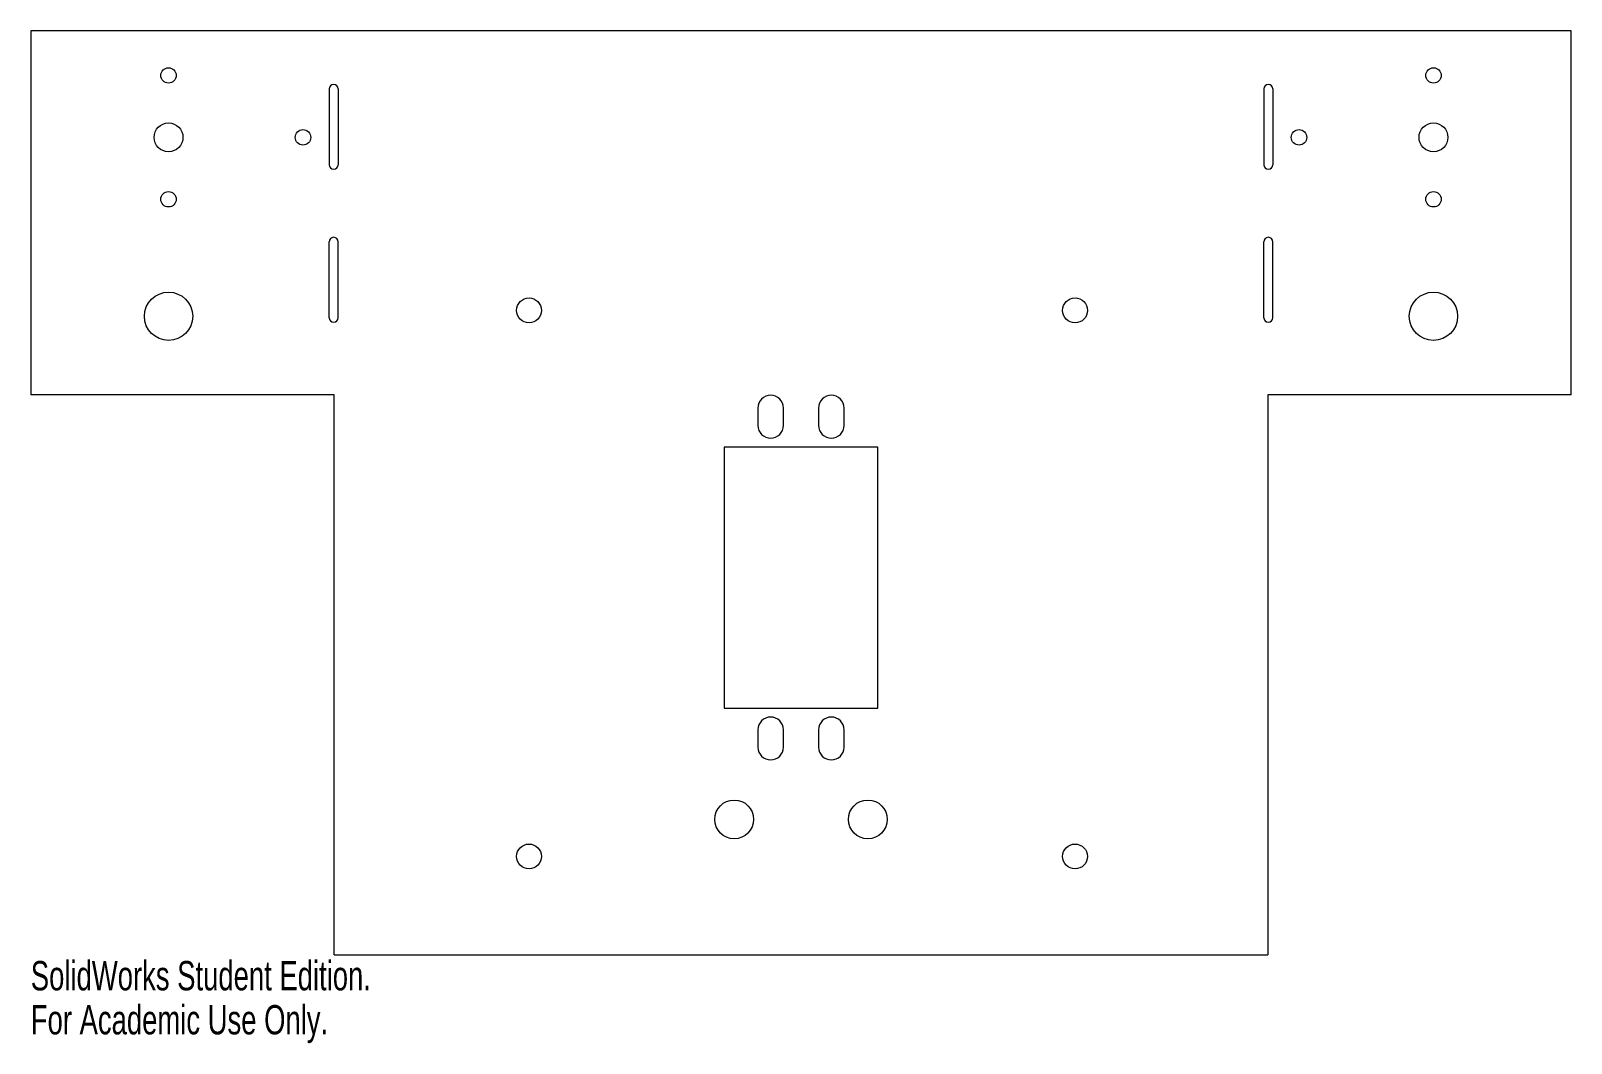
# Model space of a CAD drawing. Header units: millimetres. Extents: x -127 to 127, y -133 to 34.
import ezdxf

# ---------------------------------------------------------------- set-up
doc = ezdxf.new("R2010")
doc.units = ezdxf.units.MM
doc.styles.add('SLDTEXTSTYLE0', font='TXT', dxfattribs={"width": 0.7})

msp = doc.modelspace()

# ---------------------------------------------------------------- linework, layer by layer
at = {"color": 7, "linetype": 'Continuous', "lineweight": 15}
for p, q in [((127, 34.3), (-127, 34.3)), ((-127, 34.3), (-127, -25.7)), ((127, -25.7), (127, 34.3)), ((-77.81, 24.72), (-77.81, 12.22)), ((-76.31, 24.72), (-76.31, 12.22)), ((76.31, 24.72), (76.31, 12.22)), ((77.81, 24.72), (77.81, 12.22)), ((-77.81, -13), (-77.81, -0.5)), ((-76.31, -13), (-76.31, -0.5)), ((76.31, -13), (76.31, -0.5)), ((77.81, -13), (77.81, -0.5)), ((-77, -25.7), (-127, -25.7)), ((-77, -118.07), (-77, -25.7)), ((-7.11, -27.91), (-7.11, -30.76)), ((-2.89, -30.76), (-2.89, -27.91)), ((2.89, -27.91), (2.89, -30.76)), ((7.11, -30.76), (7.11, -27.91)), ((77, -25.7), (77, -118.07)), ((127, -25.7), (77, -25.7)), ((12.65, -34.36), (-12.65, -34.36)), ((-12.65, -34.36), (-12.65, -77.36)), ((12.65, -77.36), (12.65, -34.36)), ((-12.65, -77.36), (12.65, -77.36)), ((-7.11, -80.96), (-7.11, -83.81)), ((-2.89, -83.81), (-2.89, -80.96)), ((2.89, -80.96), (2.89, -83.81)), ((7.11, -83.81), (7.11, -80.96)), ((-77, -118.07), (77, -118.07))]:
    msp.add_line(p, q, dxfattribs=at)
for centre, radius in [((-104.29, 26.94), 1.27), ((104.29, 26.94), 1.27), ((-104.29, 16.73), 2.38), ((-82.12, 16.73), 1.27), ((82.12, 16.73), 1.27), ((104.29, 16.73), 2.38), ((-104.29, 6.52), 1.27), ((104.29, 6.52), 1.27), ((-104.29, -12.77), 3.98), ((-44.85, -11.8), 2.05), ((45.19, -11.8), 2.05), ((104.29, -12.77), 3.98), ((-11.02, -95.73), 3.2), ((11.02, -95.73), 3.2), ((-44.85, -101.84), 2.05), ((45.19, -101.84), 2.05)]:
    msp.add_circle(centre, radius, dxfattribs=at)
for centre, radius, start, end in [((-77.06, 24.72), 0.75, 0, 180), ((77.06, 24.72), 0.75, 0, 180), ((-77.06, 12.22), 0.75, 180, 0), ((77.06, 12.22), 0.75, 180, 0), ((-77.06, -0.5), 0.75, 0, 180), ((77.06, -0.5), 0.75, 0, 180), ((-77.06, -13), 0.75, 180, 0), ((77.06, -13), 0.75, 180, 0), ((-5, -27.91), 2.11, 0, 180), ((5, -27.91), 2.11, 0, 180), ((-5, -30.76), 2.11, 180, 0), ((5, -30.76), 2.11, 180, 0), ((-5, -80.96), 2.11, 0, 180), ((5, -80.96), 2.11, 0, 180), ((-5, -83.81), 2.11, 180, 0), ((5, -83.81), 2.11, 180, 0)]:
    msp.add_arc(centre, radius, start, end, dxfattribs=at)

# ---------------------------------------------------------------- texts
at = {"color": 7, "linetype": 'Continuous', "char_height": 4.8336, "attachment_point": 1, "style": 'SLDTEXTSTYLE0'}
for s, insert in [('SolidWorks Student Edition.', (-127, -119.08)), ('For Academic Use Only.', (-127, -126.34))]:
    msp.add_mtext(s, dxfattribs=dict(at, insert=insert))

doc.saveas('drawing.dxf')
